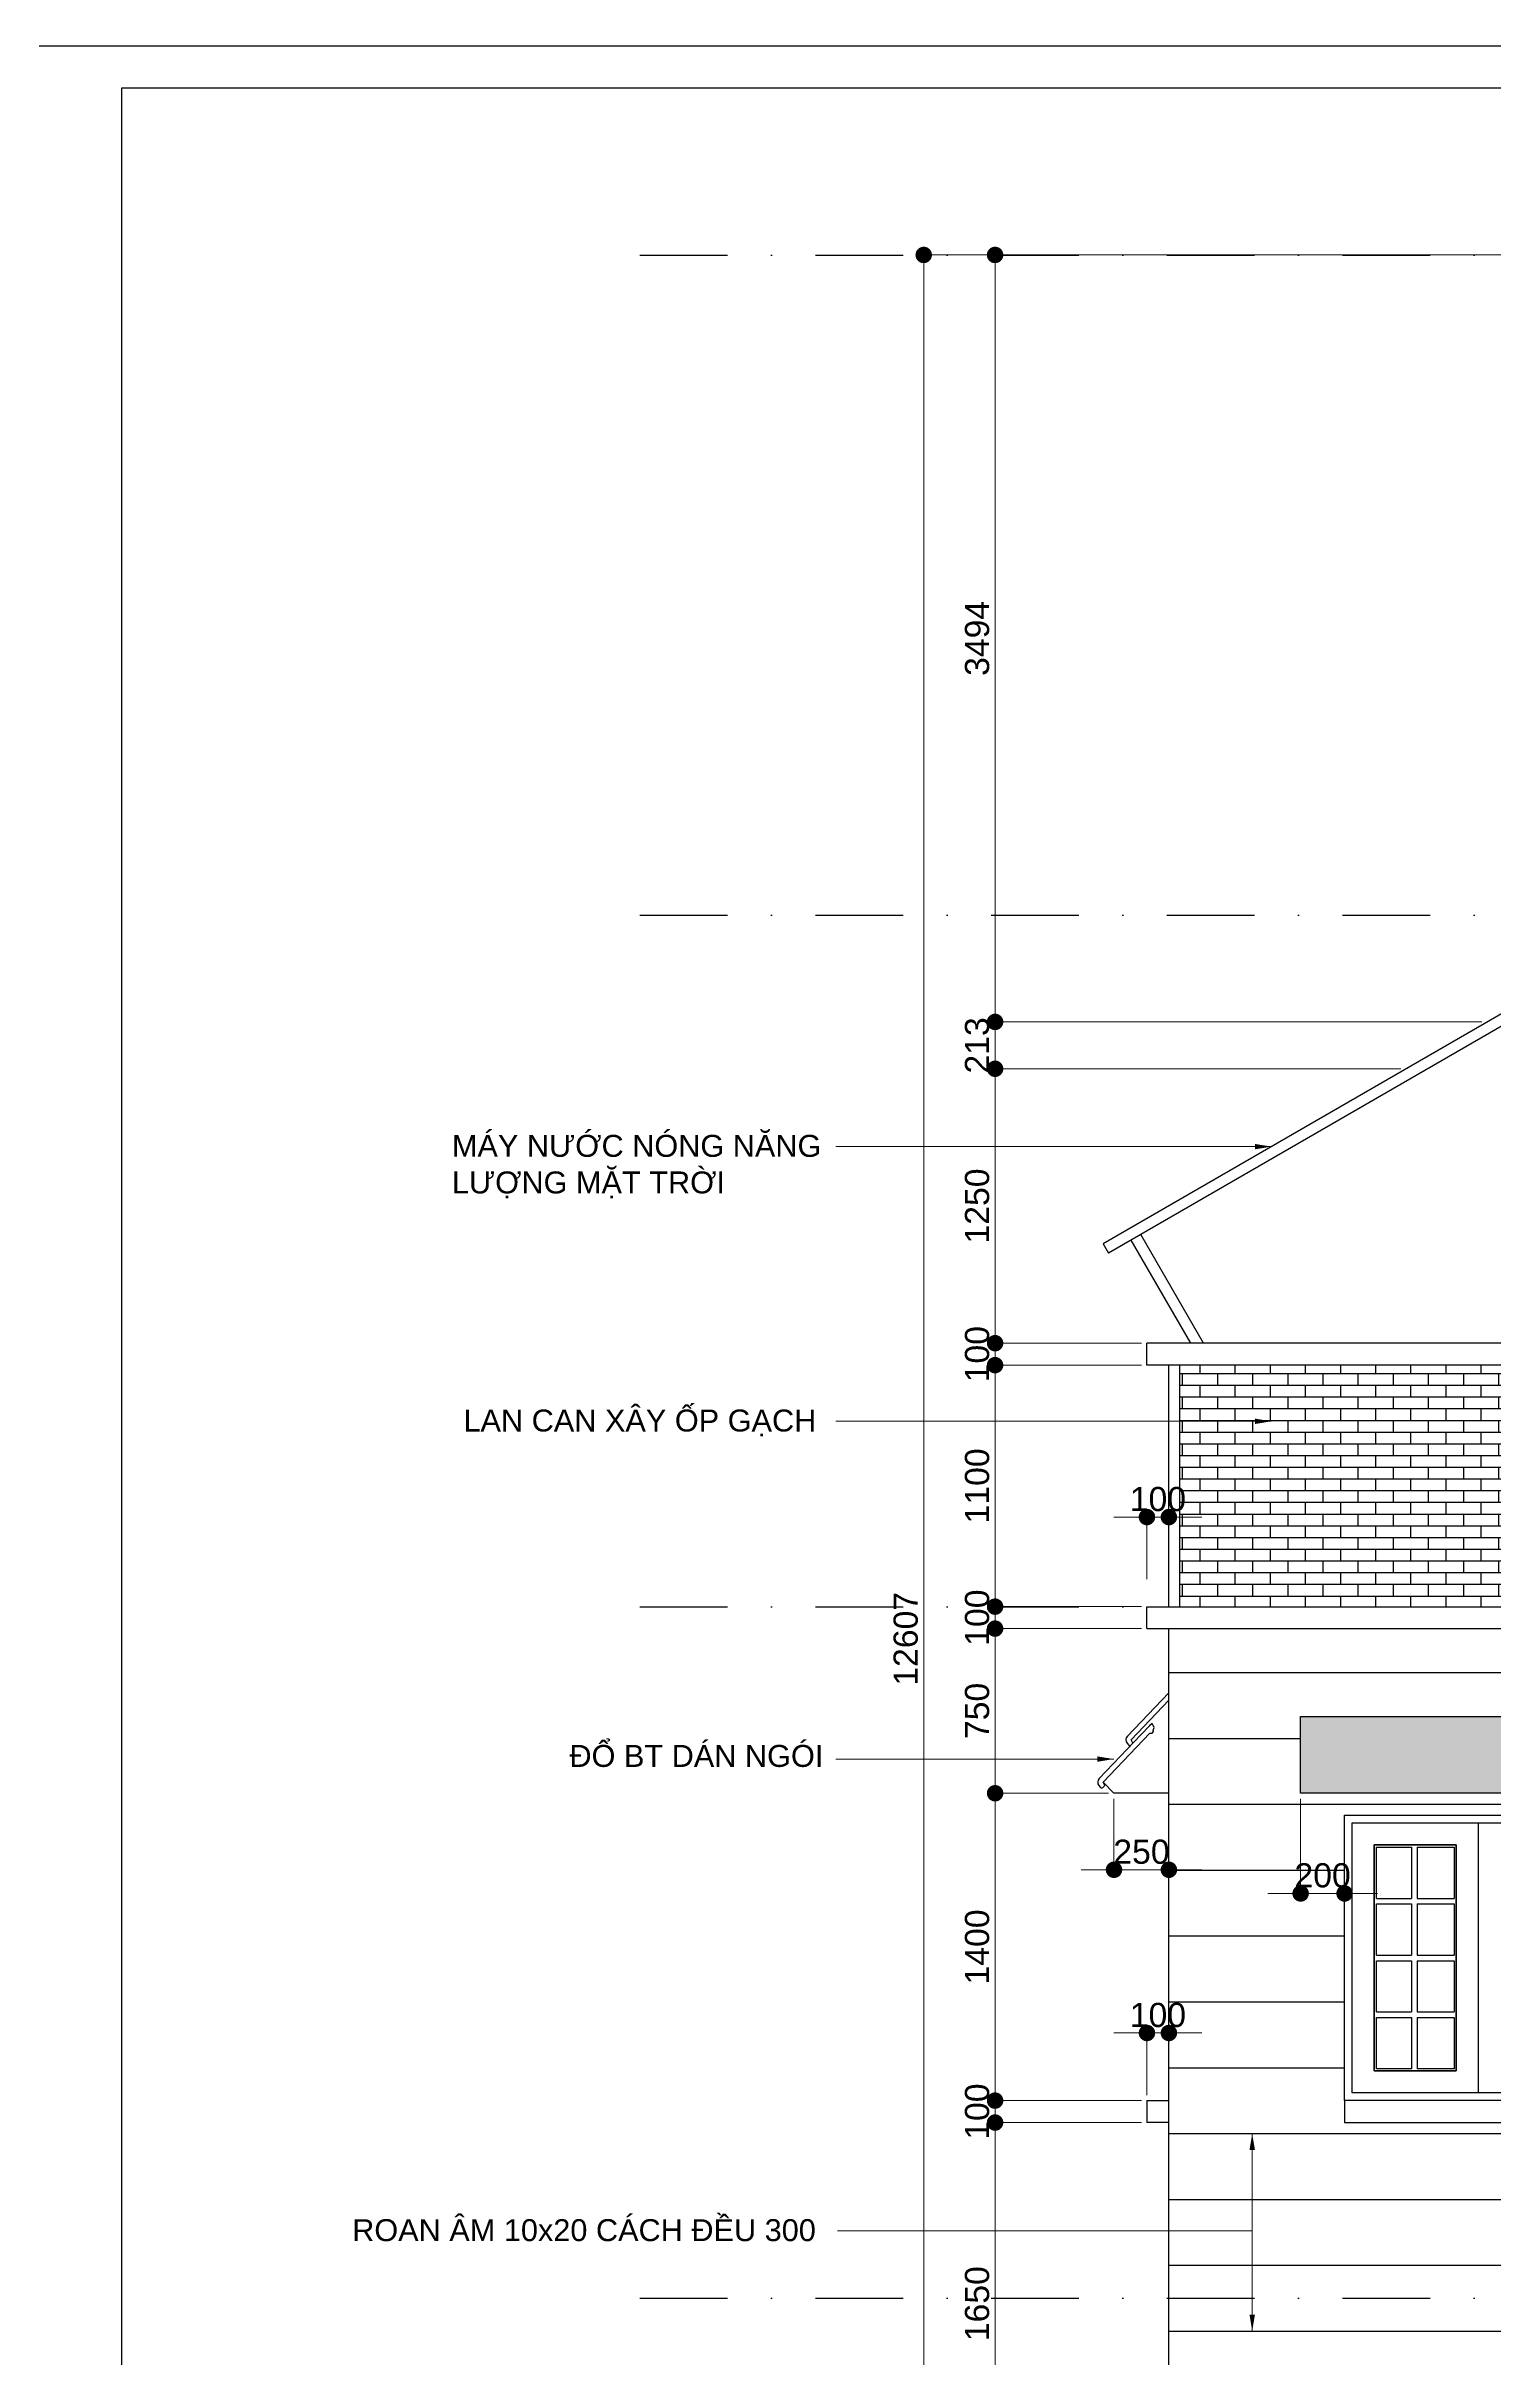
# Model space of a CAD drawing. Header units: millimetres. Extents: x -257631 to 60726, y -119421 to -4977.
# Drawn here: x -44109 to -30926, y -26035 to -4977 of the extents above; entities that cross this region are included whole.
import ezdxf

# ---------------------------------------------------------------- set-up
doc = ezdxf.new("R2010")
doc.units = ezdxf.units.MM
doc.header["$LTSCALE"] = 400
doc.header["$MEASUREMENT"] = 0
doc.header["$PDMODE"] = 35
doc.linetypes.add('DASHDOTX2', pattern=[2, 1, -0.5, 0, -0.5])
for name, color, linetype in [('HACTH', 8, 'Continuous'), ('KHUNG', 5, 'Continuous'), ('net 2', 7, 'Continuous'), ('net 3', 144, 'Continuous'), ('THAY', 7, 'Continuous')]:
    doc.layers.add(name, color=color, linetype=linetype)
doc.styles.add('VNI-AVO', font='vhelven.ttf', dxfattribs={"height": 220})
doc.dimstyles.new('style-50', dxfattribs={"dimscale": 0, "dimtxt": 2.3, "dimasz": 150, "dimexe": 50, "dimexo": 50, "dimgap": 50, "dimtad": 1, "dimdec": 0, "dimlfac": 0.5, "dimzin": 9, "dimtxsty": 'VNI-AVO', "dimblk": 'DOT', "dimcen": 0, "dimdle": 150, "dimclrd": 146, "dimclre": 146, "dimclrt": 7, "dimadec": 0, "dimazin": 0, "dimtfac": 1, "dimtdec": 0, "dimtix": 1, "dimtmove": 2, "dimatfit": 3, "dimfxl": 0, "dimlwd": 13, "dimlwe": 13, "dimarcsym": 0})

# ---------------------------------------------------------------- blocks, each defined once
blk = doc.blocks.new('_Dot')
at = {"color": 0, "linetype": 'ByBlock', "lineweight": -2}
blk.add_line((-0.5, 0), (-1, 0), dxfattribs=at)
at = {"color": 0, "linetype": 'ByBlock', "lineweight": 100, "const_width": 0.5}
blk.add_lwpolyline([(-0.25, 0, 1), (0.25, 0, 1)], format="xyb", close=True, dxfattribs=at)
blk = doc.blocks.new('*D561')
at = {"layer": 'Defpoints', "color": 0}
for p in [(194497, 120313), (194297, 119697), (194497, 119697)]:
    blk.add_point(p, dxfattribs=at)
at = {"layer": 'net 2', "color": 146, "lineweight": 13}
for p, q in [((194147, 120313), (193997, 120313)), ((194297, 119747), (194297, 120363)), ((194297, 120313), (194497, 120313)), ((194497, 119747), (194497, 120363)), ((194647, 120313), (194797, 120313))]:
    blk.add_line(p, q, dxfattribs=at)
at = {"layer": 'net 2', "color": 146, "lineweight": 13, "xscale": 150, "yscale": 150, "zscale": 150}
blk.add_blockref('_Dot', (194297, 120313), dxfattribs=at)
at = {"layer": 'net 2', "color": 146, "lineweight": 13, "xscale": 150, "yscale": 150, "zscale": 150, "rotation": 180}
blk.add_blockref('_Dot', (194497, 120313), dxfattribs=at)
at = {"layer": 'net 2', "color": 7, "insert": (194397, 120476), "char_height": 220, "attachment_point": 5, "style": 'VNI-AVO'}
blk.add_mtext('100', dxfattribs=at)
blk = doc.blocks.new('*D559')
at = {"layer": 'Defpoints', "color": 0}
for p in [(194497, 115613), (194297, 114997), (194497, 114997)]:
    blk.add_point(p, dxfattribs=at)
at = {"layer": 'net 2', "color": 146, "lineweight": 13}
for p, q in [((194147, 115613), (193997, 115613)), ((194297, 115047), (194297, 115663)), ((194297, 115613), (194497, 115613)), ((194497, 115047), (194497, 115663)), ((194647, 115613), (194797, 115613))]:
    blk.add_line(p, q, dxfattribs=at)
at = {"layer": 'net 2', "color": 146, "lineweight": 13, "xscale": 150, "yscale": 150, "zscale": 150}
blk.add_blockref('_Dot', (194297, 115613), dxfattribs=at)
at = {"layer": 'net 2', "color": 146, "lineweight": 13, "xscale": 150, "yscale": 150, "zscale": 150, "rotation": 180}
blk.add_blockref('_Dot', (194497, 115613), dxfattribs=at)
at = {"layer": 'net 2', "color": 7, "insert": (194397, 115776), "char_height": 220, "attachment_point": 5, "style": 'VNI-AVO'}
blk.add_mtext('100', dxfattribs=at)
blk = doc.blocks.new('*D558')
at = {"layer": 'Defpoints', "color": 0}
for p in [(192914, 119497), (194247, 119497), (194297, 119297)]:
    blk.add_point(p, dxfattribs=at)
at = {"layer": 'net 2', "color": 146, "lineweight": 13}
for p, q in [((192914, 119647), (192914, 119797)), ((194197, 119497), (192864, 119497)), ((192914, 119297), (192914, 119497)), ((194247, 119297), (192864, 119297)), ((192914, 119147), (192914, 118997))]:
    blk.add_line(p, q, dxfattribs=at)
at = {"layer": 'net 2', "color": 146, "lineweight": 13, "xscale": 150, "yscale": 150, "zscale": 150}
for p, rotation in [((192914, 119497), 270), ((192914, 119297), 90)]:
    blk.add_blockref('_Dot', p, dxfattribs=dict(at, rotation=rotation))
at = {"layer": 'net 2', "color": 7, "insert": (192751, 119397), "char_height": 220, "attachment_point": 5, "rotation": 90, "style": 'VNI-AVO'}
blk.add_mtext('100', dxfattribs=at)
blk = doc.blocks.new('*D541')
at = {"layer": 'Defpoints', "color": 0}
for p in [(195697, 117797), (196097, 117597), (196097, 116884)]:
    blk.add_point(p, dxfattribs=at)
at = {"layer": 'net 2', "color": 146, "lineweight": 13}
for p, q in [((195697, 117747), (195697, 116834)), ((196097, 117547), (196097, 116834)), ((195547, 116884), (195397, 116884)), ((195697, 116884), (196097, 116884)), ((196247, 116884), (196397, 116884))]:
    blk.add_line(p, q, dxfattribs=at)
at = {"layer": 'net 2', "color": 146, "lineweight": 13, "xscale": 150, "yscale": 150, "zscale": 150}
blk.add_blockref('_Dot', (195697, 116884), dxfattribs=at)
at = {"layer": 'net 2', "color": 146, "lineweight": 13, "xscale": 150, "yscale": 150, "zscale": 150, "rotation": 180}
blk.add_blockref('_Dot', (196097, 116884), dxfattribs=at)
at = {"layer": 'net 2', "color": 7, "insert": (195897, 117048), "char_height": 220, "attachment_point": 5, "style": 'VNI-AVO'}
blk.add_mtext('200', dxfattribs=at)
blk = doc.blocks.new('*D535')
at = {"layer": 'Defpoints', "color": 0}
for p in [(193997, 117797), (194497, 117797), (194497, 117100)]:
    blk.add_point(p, dxfattribs=at)
at = {"layer": 'net 2', "color": 146, "lineweight": 13}
for p, q in [((193997, 117747), (193997, 117050)), ((194497, 117747), (194497, 117050)), ((193847, 117100), (193697, 117100)), ((193997, 117100), (194497, 117100)), ((194647, 117100), (194797, 117100))]:
    blk.add_line(p, q, dxfattribs=at)
at = {"layer": 'net 2', "color": 146, "lineweight": 13, "xscale": 150, "yscale": 150, "zscale": 150}
blk.add_blockref('_Dot', (193997, 117100), dxfattribs=at)
at = {"layer": 'net 2', "color": 146, "lineweight": 13, "xscale": 150, "yscale": 150, "zscale": 150, "rotation": 180}
blk.add_blockref('_Dot', (194497, 117100), dxfattribs=at)
at = {"layer": 'net 2', "color": 7, "insert": (194247, 117263), "char_height": 220, "attachment_point": 5, "style": 'VNI-AVO'}
blk.add_mtext('250', dxfattribs=at)
blk = doc.blocks.new('*D502')
at = {"layer": 'Defpoints', "color": 0}
for p in [(192264, 131811), (195180, 131811), (194497, 106597)]:
    blk.add_point(p, dxfattribs=at)
at = {"layer": 'net 2', "color": 146, "lineweight": 13}
for p, q in [((195130, 131811), (192214, 131811)), ((192264, 106747), (192264, 131661)), ((194447, 106597), (192214, 106597))]:
    blk.add_line(p, q, dxfattribs=at)
at = {"layer": 'net 2', "color": 146, "lineweight": 13, "xscale": 150, "yscale": 150, "zscale": 150}
for p, rotation in [((192264, 131811), 90), ((192264, 106597), 270)]:
    blk.add_blockref('_Dot', p, dxfattribs=dict(at, rotation=rotation))
at = {"layer": 'net 2', "color": 7, "insert": (192101, 119204), "char_height": 220, "attachment_point": 5, "rotation": 90, "style": 'VNI-AVO'}
blk.add_mtext('12607', dxfattribs=at)
blk = doc.blocks.new('*D501')
at = {"layer": 'Defpoints', "color": 0}
for p in [(192914, 131811), (209697, 131811), (197397, 124824)]:
    blk.add_point(p, dxfattribs=at)
at = {"layer": 'net 2', "color": 146, "lineweight": 13}
for p, q in [((209647, 131811), (192864, 131811)), ((192914, 124974), (192914, 131661)), ((197347, 124824), (192864, 124824))]:
    blk.add_line(p, q, dxfattribs=at)
at = {"layer": 'net 2', "color": 146, "lineweight": 13, "xscale": 150, "yscale": 150, "zscale": 150}
for p, rotation in [((192914, 131811), 90), ((192914, 124824), 270)]:
    blk.add_blockref('_Dot', p, dxfattribs=dict(at, rotation=rotation))
at = {"layer": 'net 2', "color": 7, "insert": (192751, 128318), "char_height": 220, "attachment_point": 5, "rotation": 90, "style": 'VNI-AVO'}
blk.add_mtext('3494', dxfattribs=at)
blk = doc.blocks.new('*D500')
at = {"layer": 'Defpoints', "color": 0}
for p in [(192914, 124824), (197397, 124824), (196658, 124397)]:
    blk.add_point(p, dxfattribs=at)
at = {"layer": 'net 2', "color": 146, "lineweight": 13}
for p, q in [((192914, 124974), (192914, 125124)), ((197347, 124824), (192864, 124824)), ((192914, 124397), (192914, 124824)), ((196608, 124397), (192864, 124397)), ((192914, 124247), (192914, 124097))]:
    blk.add_line(p, q, dxfattribs=at)
at = {"layer": 'net 2', "color": 146, "lineweight": 13, "xscale": 150, "yscale": 150, "zscale": 150}
for p, rotation in [((192914, 124824), 270), ((192914, 124397), 90)]:
    blk.add_blockref('_Dot', p, dxfattribs=dict(at, rotation=rotation))
at = {"layer": 'net 2', "color": 7, "insert": (192751, 124610), "char_height": 220, "attachment_point": 5, "rotation": 90, "style": 'VNI-AVO'}
blk.add_mtext('213', dxfattribs=at)
blk = doc.blocks.new('*D499')
at = {"layer": 'Defpoints', "color": 0}
for p in [(192914, 124397), (196658, 124397), (194297, 121897)]:
    blk.add_point(p, dxfattribs=at)
at = {"layer": 'net 2', "color": 146, "lineweight": 13}
for p, q in [((196608, 124397), (192864, 124397)), ((192914, 122047), (192914, 124247)), ((194247, 121897), (192864, 121897))]:
    blk.add_line(p, q, dxfattribs=at)
at = {"layer": 'net 2', "color": 146, "lineweight": 13, "xscale": 150, "yscale": 150, "zscale": 150}
for p, rotation in [((192914, 124397), 90), ((192914, 121897), 270)]:
    blk.add_blockref('_Dot', p, dxfattribs=dict(at, rotation=rotation))
at = {"layer": 'net 2', "color": 7, "insert": (192751, 123147), "char_height": 220, "attachment_point": 5, "rotation": 90, "style": 'VNI-AVO'}
blk.add_mtext('1250', dxfattribs=at)
blk = doc.blocks.new('*D498')
at = {"layer": 'Defpoints', "color": 0}
for p in [(192914, 121897), (194297, 121897), (194297, 121697)]:
    blk.add_point(p, dxfattribs=at)
at = {"layer": 'net 2', "color": 146, "lineweight": 13}
for p, q in [((192914, 122047), (192914, 122197)), ((194247, 121897), (192864, 121897)), ((192914, 121697), (192914, 121897)), ((194247, 121697), (192864, 121697)), ((192914, 121547), (192914, 121397))]:
    blk.add_line(p, q, dxfattribs=at)
at = {"layer": 'net 2', "color": 146, "lineweight": 13, "xscale": 150, "yscale": 150, "zscale": 150}
for p, rotation in [((192914, 121897), 270), ((192914, 121697), 90)]:
    blk.add_blockref('_Dot', p, dxfattribs=dict(at, rotation=rotation))
at = {"layer": 'net 2', "color": 7, "insert": (192751, 121797), "char_height": 220, "attachment_point": 5, "rotation": 90, "style": 'VNI-AVO'}
blk.add_mtext('100', dxfattribs=at)
blk = doc.blocks.new('*D497')
at = {"layer": 'Defpoints', "color": 0}
for p in [(192914, 121697), (194297, 121697), (194297, 119497)]:
    blk.add_point(p, dxfattribs=at)
at = {"layer": 'net 2', "color": 146, "lineweight": 13}
for p, q in [((194247, 121697), (192864, 121697)), ((192914, 119647), (192914, 121547)), ((194247, 119497), (192864, 119497))]:
    blk.add_line(p, q, dxfattribs=at)
at = {"layer": 'net 2', "color": 146, "lineweight": 13, "xscale": 150, "yscale": 150, "zscale": 150}
for p, rotation in [((192914, 121697), 90), ((192914, 119497), 270)]:
    blk.add_blockref('_Dot', p, dxfattribs=dict(at, rotation=rotation))
at = {"layer": 'net 2', "color": 7, "insert": (192751, 120597), "char_height": 220, "attachment_point": 5, "rotation": 90, "style": 'VNI-AVO'}
blk.add_mtext('1100', dxfattribs=at)
blk = doc.blocks.new('*D496')
at = {"layer": 'Defpoints', "color": 0}
for p in [(192914, 119297), (194297, 119297), (193997, 117797)]:
    blk.add_point(p, dxfattribs=at)
at = {"layer": 'net 2', "color": 146, "lineweight": 13}
for p, q in [((194247, 119297), (192864, 119297)), ((192914, 117947), (192914, 119147)), ((193947, 117797), (192864, 117797))]:
    blk.add_line(p, q, dxfattribs=at)
at = {"layer": 'net 2', "color": 146, "lineweight": 13, "xscale": 150, "yscale": 150, "zscale": 150}
for p, rotation in [((192914, 119297), 90), ((192914, 117797), 270)]:
    blk.add_blockref('_Dot', p, dxfattribs=dict(at, rotation=rotation))
at = {"layer": 'net 2', "color": 7, "insert": (192751, 118547), "char_height": 220, "attachment_point": 5, "rotation": 90, "style": 'VNI-AVO'}
blk.add_mtext('750', dxfattribs=at)
blk = doc.blocks.new('*D495')
at = {"layer": 'Defpoints', "color": 0}
for p in [(192914, 117797), (193997, 117797), (194297, 114997)]:
    blk.add_point(p, dxfattribs=at)
at = {"layer": 'net 2', "color": 146, "lineweight": 13}
for p, q in [((193947, 117797), (192864, 117797)), ((192914, 115147), (192914, 117647)), ((194247, 114997), (192864, 114997))]:
    blk.add_line(p, q, dxfattribs=at)
at = {"layer": 'net 2', "color": 146, "lineweight": 13, "xscale": 150, "yscale": 150, "zscale": 150}
for p, rotation in [((192914, 117797), 90), ((192914, 114997), 270)]:
    blk.add_blockref('_Dot', p, dxfattribs=dict(at, rotation=rotation))
at = {"layer": 'net 2', "color": 7, "insert": (192751, 116397), "char_height": 220, "attachment_point": 5, "rotation": 90, "style": 'VNI-AVO'}
blk.add_mtext('1400', dxfattribs=at)
blk = doc.blocks.new('*D494')
at = {"layer": 'Defpoints', "color": 0}
for p in [(192914, 114997), (194297, 114997), (194297, 114797)]:
    blk.add_point(p, dxfattribs=at)
at = {"layer": 'net 2', "color": 146, "lineweight": 13}
for p, q in [((192914, 115147), (192914, 115297)), ((194247, 114997), (192864, 114997)), ((192914, 114797), (192914, 114997)), ((194247, 114797), (192864, 114797)), ((192914, 114647), (192914, 114497))]:
    blk.add_line(p, q, dxfattribs=at)
at = {"layer": 'net 2', "color": 146, "lineweight": 13, "xscale": 150, "yscale": 150, "zscale": 150}
for p, rotation in [((192914, 114997), 270), ((192914, 114797), 90)]:
    blk.add_blockref('_Dot', p, dxfattribs=dict(at, rotation=rotation))
at = {"layer": 'net 2', "color": 7, "insert": (192751, 114897), "char_height": 220, "attachment_point": 5, "rotation": 90, "style": 'VNI-AVO'}
blk.add_mtext('100', dxfattribs=at)
blk = doc.blocks.new('*D493')
at = {"layer": 'Defpoints', "color": 0}
for p in [(192914, 114797), (194297, 114797), (193997, 111497)]:
    blk.add_point(p, dxfattribs=at)
at = {"layer": 'net 2', "color": 146, "lineweight": 13}
for p, q in [((194247, 114797), (192864, 114797)), ((192914, 111647), (192914, 114647)), ((193947, 111497), (192864, 111497))]:
    blk.add_line(p, q, dxfattribs=at)
at = {"layer": 'net 2', "color": 146, "lineweight": 13, "xscale": 150, "yscale": 150, "zscale": 150}
for p, rotation in [((192914, 114797), 90), ((192914, 111497), 270)]:
    blk.add_blockref('_Dot', p, dxfattribs=dict(at, rotation=rotation))
at = {"layer": 'net 2', "color": 7, "insert": (192751, 113147), "char_height": 220, "attachment_point": 5, "rotation": 90, "style": 'VNI-AVO'}
blk.add_mtext('1650', dxfattribs=at)

msp = doc.modelspace()

# ---------------------------------------------------------------- hatches: boundary and pattern name
at = {"layer": 'HACTH'}
h = msp.add_hatch(dxfattribs=at)
h.set_pattern_fill('AR-RSHKE,_O', color=256, scale=40)
h.set_pattern_definition([(0, (0, 0), (1020, 480), [240, -200, 280, -120, 360, -160]), (0, (240, 20), (1020, 480), [200, -760, 160, -240]), (0, (720, -30), (1020, 480), [120, -1240]), (90, (0, 0), (-340, 480), [460, -1460]), (90, (240, 0), (-340, 480), [450, -1470]), (90, (440, 0), (-340, 480), [420, -1500]), (90, (720, -30), (-340, 480), [460, -1460]), (90, (840, -30), (-340, 480), [460, -1460]), (90, (1200, 0), (-340, 480), [440, -1480])])
h.paths.add_polyline_path([(-22684.9, -13892.8), (-27084.9, -13892.8), (-27084.9, -14592.8), (-22684.9, -14592.8)])
h.paths.add_polyline_path([(-10284.9, -13892.8), (-14684.9, -13892.8), (-14684.9, -14592.8), (-10284.9, -14592.8)])
h.paths.add_polyline_path([(-27084.9, -20192.8), (-32684.9, -20192.8), (-32684.9, -20892.8), (-27084.9, -20892.8)])
h.paths.add_polyline_path([(-7284.9, -20192.8), (-12884.9, -20192.8), (-12884.9, -20892.8), (-7284.9, -20892.8)])
h.paths.add_polyline_path([(-7284.9, -26492.8), (-22684.9, -26492.8), (-22684.9, -27192.8), (-7284.9, -27192.8)])
h.paths.add_polyline_path([(-29234.9, -26492.8), (-32434.9, -26492.8), (-32434.9, -27192.8), (-29234.9, -27192.8)])
h = msp.add_hatch(dxfattribs=at)
h.set_pattern_fill('AR-BRSTD,_O', color=256, scale=40)
h.set_pattern_definition([(0, (0, 0), (0, 106.68), []), (90, (0, 0), (-160, 106.68), [106.68, -106.68])])
h.paths.add_polyline_path([(-33784.9, -19192.8), (-30084.9, -19192.8), (-30084.9, -16992.8), (-33784.9, -16992.8)])

# ---------------------------------------------------------------- linework, layer by layer
at = {"layer": 'HACTH', "linetype": 'DASHDOTX2', "ltscale": 2}
for p, q in [((-38704.8, -6880.1), (3784.9, -6880.1)), ((-38704.8, -12892.8), (3784.9, -12892.8)), ((-38704.8, -19192.8), (3784.9, -19192.8)), ((-38704.8, -25492.8), (3784.9, -25492.8))]:
    msp.add_line(p, q, dxfattribs=at)
at = {"layer": 'HACTH'}
msp.add_lwpolyline([(-44797.9, -43125.1), (7964, -43125.1), (7964, -4977.1), (-44797.9, -4977.1)], close=True, dxfattribs=at)
at = {"layer": 'KHUNG'}
msp.add_lwpolyline([(-43421, -5356.7), (7584.4, -5356.7), (7584.4, -37762.6), (-43421, -37762.6)], close=True, dxfattribs=at)
msp.add_lwpolyline([(-43421, -5356.7), (7584.4, -5356.7), (7584.4, -37762.6)], dxfattribs=at)
at = {"layer": 'net 3'}
for p, q in [((-30661.7, -13679.4), (-34484.9, -15886.8)), ((-30611.7, -13766), (-34434.9, -15973.4)), ((-34484.9, -15886.8), (-34434.9, -15973.4)), ((-33684.9, -16792.8), (-34227.2, -15853.5)), ((-33569.4, -16792.8), (-34140.6, -15803.5)), ((-34084.9, -16992.8), (-34084.9, -16792.8)), ((-30084.9, -16792.8), (-34084.9, -16792.8)), ((-30084.9, -16992.8), (-34084.9, -16992.8)), ((-33884.9, -19192.8), (-33884.9, -16992.8)), ((-33784.9, -19192.8), (-33784.9, -16992.8)), ((-34084.9, -19392.8), (-34084.9, -19192.8)), ((-34084.9, -19192.8), (-2284.9, -19192.8)), ((-34084.9, -19392.8), (-30084.9, -19392.8)), ((-33884.9, -32092.8), (-33884.9, -19392.8)), ((-33884.9, -19792.8), (-5284.9, -19792.8)), ((-33884.9, -20392.8), (-32684.9, -20392.8)), ((-34384.9, -20892.8), (-34484.9, -20792.8)), ((-33884.9, -20892.8), (-34384.9, -20892.8)), ((-33884.9, -20992.8), (-5284.9, -20992.8)), ((-27084.9, -20892.8), (-32684.9, -20892.8)), ((-31067.4, -21162.8), (-31067.4, -23622.8)), ((-31674.9, -21382.8), (-31674.9, -21850.3)), ((-31624.9, -21382.8), (-31624.9, -21850.3)), ((-33884.9, -21592.8), (-32284.9, -21592.8)), ((-31994.9, -21850.3), (-31674.9, -21850.3)), ((-31994.9, -21900.3), (-31674.9, -21900.3)), ((-31674.9, -21900.3), (-31674.9, -22367.8)), ((-31624.9, -21850.3), (-31287.4, -21850.3)), ((-31624.9, -21900.3), (-31287.4, -21900.3)), ((-31624.9, -21900.3), (-31624.9, -22367.8)), ((-33884.9, -22192.8), (-32284.9, -22192.8)), ((-31994.9, -22367.8), (-31674.9, -22367.8)), ((-31994.9, -22417.8), (-31674.9, -22417.8)), ((-31674.9, -22417.8), (-31674.9, -22885.3)), ((-31624.9, -22367.8), (-31287.4, -22367.8)), ((-31624.9, -22417.8), (-31287.4, -22417.8)), ((-31624.9, -22417.8), (-31624.9, -22885.3)), ((-33884.9, -22792.8), (-32284.9, -22792.8)), ((-31994.9, -22885.3), (-31674.9, -22885.3)), ((-31994.9, -22935.3), (-31674.9, -22935.3)), ((-31674.9, -22935.3), (-31674.9, -23402.8)), ((-31624.9, -22885.3), (-31287.4, -22885.3)), ((-31624.9, -22935.3), (-31287.4, -22935.3)), ((-31624.9, -22935.3), (-31624.9, -23402.8)), ((-33884.9, -23392.8), (-32284.9, -23392.8)), ((-34084.9, -23692.8), (-34084.9, -23892.8)), ((-34084.9, -23692.8), (-33884.9, -23692.8)), ((-33884.9, -23892.8), (-34084.9, -23892.8)), ((-33884.9, -23992.8), (-5284.9, -23992.8)), ((-33884.9, -24592.8), (-5284.9, -24592.8)), ((-33884.9, -25192.8), (-5284.9, -25192.8)), ((-33884.9, -25792.8), (-5284.9, -25792.8))]:
    msp.add_line(p, q, dxfattribs=at)
msp.add_lwpolyline([(-33884.9, -19977.8), (-34262.5, -20372.7, 0.380549), (-34266.3, -20436.5), (-34254, -20452, 0.448699), (-34230.2, -20453.5), (-34212.7, -20436.1), (-34228.6, -20406.8), (-33884.9, -20045.7)], format="xyb", dxfattribs=at)
for points in [[(-32684.9, -20892.8), (-32684.9, -20192.8), (-27084.9, -20192.8), (-27084.9, -20892.8)], [(-27484.9, -23692.8), (-32284.9, -23692.8), (-32284.9, -21092.8), (-27484.9, -21092.8)], [(-31994.9, -21850.3), (-31994.9, -21382.8), (-31674.9, -21382.8)], [(-31624.9, -21382.8), (-31287.4, -21382.8), (-31287.4, -21850.3)], [(-31994.9, -22367.8), (-31994.9, -21900.3)], [(-31287.4, -21900.3), (-31287.4, -22367.8)], [(-31994.9, -22885.3), (-31994.9, -22417.8)], [(-31287.4, -22417.8), (-31287.4, -22885.3)], [(-31674.9, -23402.8), (-31994.9, -23402.8), (-31994.9, -22935.3)], [(-31287.4, -22935.3), (-31287.4, -23402.8), (-31624.9, -23402.8)], [(-32284.9, -23692.8), (-32284.9, -23892.8), (-27484.9, -23892.8), (-27484.9, -23692.8)]]:
    msp.add_lwpolyline(points, dxfattribs=at)
msp.add_lwpolyline([(-34026.4, -20313, 0.3909013), (-34027, -20274), (-34038.3, -20257.1), (-34060.5, -20279.3), (-34060.5, -20279.3), (-34060.5, -20279.3), (-34136, -20358.5), (-34136, -20358.5), (-34518.7, -20758.8, 0.380549), (-34522.6, -20822.5), (-34510.3, -20838.1, 0.448699), (-34486.4, -20839.6), (-34469, -20822.2), (-34484.9, -20792.8), (-34057.3, -20343.8), (-34038.1, -20346.1), (-34024, -20331.5), (-34026.9, -20313.5)], format="xyb", close=True, dxfattribs=at)
for points in [[(-32214.9, -21162.8), (-29919.9, -21162.8), (-29919.9, -23622.8), (-32214.9, -23622.8)], [(-31267.4, -21362.8), (-32014.9, -21362.8), (-32014.9, -23422.8), (-31267.4, -23422.8)], [(-32014.9, -21362.8), (-31267.4, -21362.8), (-31267.4, -23422.8), (-32014.9, -23422.8)]]:
    msp.add_lwpolyline(points, close=True, dxfattribs=at)

# ---------------------------------------------------------------- texts
at = {"layer": 'THAY', "ltscale": 5, "char_height": 200, "attachment_point": 1, "style": 'VNI-AVO'}
for s, insert in [('MAÙY NÖÔÙC NOÙNG NAÊNG\\PLÖÔÏNG MAËT TRÔØI', (-40415, -14894.7)), ('LAN CAN XAÂY OÁP GAÏCH', (-40309.6, -17397)), ('ÑOÅ BT DAÙN NGOÙI', (-39344.6, -20452.5)), ('ROAN AÂM 10x20 CAÙCH ÑEÀU 300', (-41323.2, -24772.7))]:
    msp.add_mtext(s, dxfattribs=dict(at, insert=insert))

# ---------------------------------------------------------------- dimensions: what is measured, and where the dimension line sits
at = {"layer": 'net 2'}
for base, p1, p2, angle, picture, middle in [((-36117.8, -6878.1), (-33884.9, -32092.8), (-33201.3, -6878.1), 90, '*D502', (-36280.9, -19485.5)), ((-35467.8, -6878.1), (-30984.9, -13866), (-18684.9, -6878.1), 90, '*D501', (-35630.9, -10372.1)), ((-35467.8, -13866), (-31724.1, -14292.8), (-30984.9, -13866), 90, '*D500', (-35630.9, -14079.4)), ((-35467.8, -14292.8), (-34084.9, -16792.8), (-31724.1, -14292.8), 90, '*D499', (-35630.9, -15542.8)), ((-35467.8, -16792.8), (-34084.9, -16992.8), (-34084.9, -16792.8), 90, '*D498', (-35630.9, -16892.8)), ((-35467.8, -16992.8), (-34084.9, -19192.8), (-34084.9, -16992.8), 90, '*D497', (-35630.9, -18092.8)), ((-35467.8, -19192.8), (-34084.9, -19392.8), (-34134.9, -19192.8), 90, '*D558', (-35630.9, -19292.8)), ((-35467.8, -19392.8), (-34384.9, -20892.8), (-34084.9, -19392.8), 90, '*D496', (-35630.9, -20142.8)), ((-35467.8, -20892.8), (-34084.9, -23692.8), (-34384.9, -20892.8), 90, '*D495', (-35630.9, -22292.8)), ((-32284.9, -21805.1), (-32684.9, -20892.8), (-32284.9, -21092.8), 180, '*D541', (-32484.9, -21642)), ((-35467.8, -23692.8), (-34084.9, -23892.8), (-34084.9, -23692.8), 90, '*D494', (-35630.9, -23792.8)), ((-35467.8, -23892.8), (-34384.9, -27192.8), (-34084.9, -23892.8), 90, '*D493', (-35630.9, -25542.8))]:
    dim = msp.add_linear_dim(base=base, p1=p1, p2=p2, angle=angle, dimstyle='style-50', override={"dimscale": 1}, dxfattribs=at)
    dim.commit()
    dim.dimension.update_dxf_attribs({"geometry": picture, "text_midpoint": middle, "insert": (-228381.8, -138689.6)})
for base, p1, p2, picture, middle in [((-33884.9, -18376.6), (-34084.9, -18992.8), (-33884.9, -18992.8), '*D561', (-33984.9, -18213.6)), ((-33884.9, -21589.6), (-34384.9, -20892.8), (-33884.9, -20892.8), '*D535', (-34134.9, -21426.5)), ((-33884.9, -23076.6), (-34084.9, -23692.8), (-33884.9, -23692.8), '*D559', (-33984.9, -22913.6))]:
    dim = msp.add_linear_dim(base=base, p1=p1, p2=p2, dimstyle='style-50', override={"dimscale": 1}, dxfattribs=at)
    dim.commit()
    dim.dimension.update_dxf_attribs({"geometry": picture, "text_midpoint": middle, "insert": (-228381.8, -138689.6)})

# ---------------------------------------------------------------- leaders
for points in [[(-32951.9, -15001.7), (-36917.8, -15001.7)], [(-32951.9, -17504), (-36917.8, -17504)], [(-34387.4, -20581.2), (-36917.8, -20581.2)], [(-33125.8, -23992.8), (-33125.8, -24879.8), (-36902.1, -24879.8)], [(-33125.8, -25792.8), (-33125.8, -24879.8)]]:
    msp.add_leader(points, dimstyle='style-50', override={"dimscale": 1, "dimtad": 0}, dxfattribs=at)

doc.saveas('drawing.dxf')
